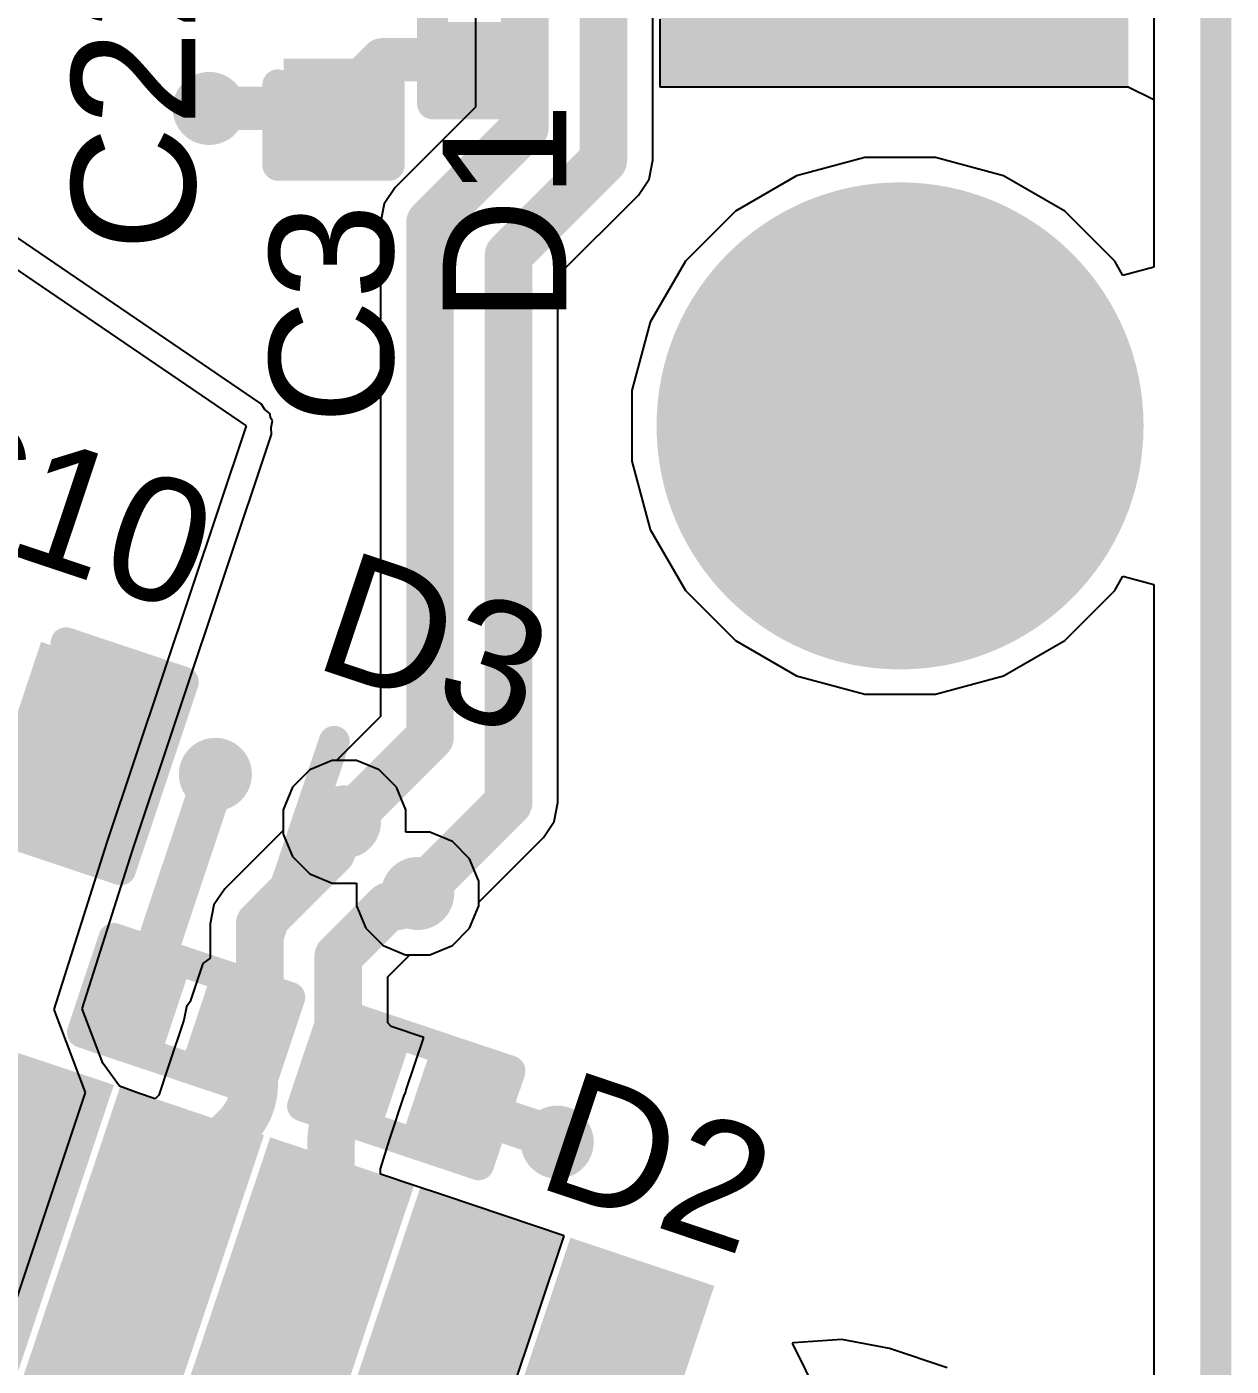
# Model space of a CAD drawing. Header units: millimetres. Extents: x -96 to 8, y -10 to 27.
# Drawn here: x -4.88 to 0.06, y 6.17 to 11.67 of the extents above; entities that cross this region are included whole.
import ezdxf

# ---------------------------------------------------------------- set-up
doc = ezdxf.new("R2010")
doc.units = ezdxf.units.MM
for name, color, linetype in [('BottomLayer', 5, 'Continuous'), ('BottomSolder', 6, 'Continuous'), ('Mechanical2', 216, 'Continuous'), ('PadHoleLayer', 156, 'Continuous'), ('TopLayer', 1, 'Continuous'), ('TopOverlay', 2, 'Continuous'), ('TopPaste', 8, 'Continuous'), ('TopSolder', 216, 'Continuous'), ('ViaHoleLayer', 16, 'Continuous')]:
    doc.layers.add(name, color=color, linetype=linetype)
doc.styles.add('Arial', font='', dxfattribs={"height": 0.2})
doc.styles.get('Arial').set_extended_font_data('Arial')

# ---------------------------------------------------------------- blocks, each defined once
blk = doc.blocks.new('B3U_1000P_9')
at = {"layer": 'TopLayer'}
for points in [[(-2.11, 0.86), (-1.29, 0.86), (-1.29, -0.86), (-2.11, -0.86)], [(1.29, 0.86), (2.11, 0.86), (2.11, -0.86), (1.29, -0.86)]]:
    blk.add_hatch(color=1, dxfattribs=at).paths.add_polyline_path(points)
at = {"layer": 'TopPaste'}
for points in [[(-2.11, 0.86), (-1.29, 0.86), (-1.29, -0.86), (-2.11, -0.86)], [(1.29, 0.86), (2.11, 0.86), (2.11, -0.86), (1.29, -0.86)]]:
    blk.add_hatch(color=8, dxfattribs=at).paths.add_polyline_path(points)
at = {"layer": 'TopSolder'}
for points in [[(-2.2116, 0.9616), (-1.1884, 0.9616), (-1.1884, -0.9616), (-2.2116, -0.9616)], [(1.1884, 0.9616), (2.2116, 0.9616), (2.2116, -0.9616), (1.1884, -0.9616)]]:
    blk.add_hatch(color=216, dxfattribs=at).paths.add_polyline_path(points)
at = {"layer": 'TopOverlay', "const_width": 0.127}
for points in [[(-1.5748, 1.016), (-1.5748, 1.2954)], [(1.5748, 1.2954), (-1.5748, 1.2954)], [(1.5748, 1.016), (1.5748, 1.2954)], [(-1.5748, -1.2954), (-1.5748, -1.016)], [(1.5748, -1.2954), (1.5748, -1.016)], [(1.5748, -1.2954), (-1.5748, -1.2954)]]:
    blk.add_lwpolyline(points, dxfattribs=at)
at = {"layer": 'TopOverlay'}
for points, const_width in [([(-1.6065, 1.2954, 1), (-1.5431, 1.2954, 1)], 0.0635), ([(-1.6065, 1.2954, 1), (-1.5431, 1.2954, 1)], 0.0635), ([(1.5431, 1.2954, 1), (1.6066, 1.2954, 1)], 0.0635), ([(1.5431, 1.2954, 1), (1.6066, 1.2954, 1)], 0.0635), ([(-1.6065, 1.016, 1), (-1.5431, 1.016, 1)], 0.0635), ([(1.5431, 1.016, 1), (1.6066, 1.016, 1)], 0.0635), ([(0.6411, 0, 1), (-0.6411, 0, 1)], 0.254), ([(-0.7046, 0, 1), (-0.5776, 0, 1)], 0.127), ([(0.5776, 0, 1), (0.7046, 0, 1)], 0.127), ([(-1.6065, -1.016, 1), (-1.5431, -1.016, 1)], 0.0635), ([(1.5431, -1.016, 1), (1.6066, -1.016, 1)], 0.0635), ([(-1.6065, -1.2954, 1), (-1.5431, -1.2954, 1)], 0.0635), ([(-1.6065, -1.2954, 1), (-1.5431, -1.2954, 1)], 0.0635), ([(1.5431, -1.2954, 1), (1.6066, -1.2954, 1)], 0.0635), ([(1.5431, -1.2954, 1), (1.6066, -1.2954, 1)], 0.0635)]:
    blk.add_lwpolyline(points, format="xyb", close=True, dxfattribs=dict(at, const_width=const_width))
blk = doc.blocks.new('10118194_0001LF__45')
at = {"layer": 'TopLayer'}
for points in [[(-1.51, 0.675), (-1.09, 0.675), (-1.09, -0.675), (-1.51, -0.675)], [(-0.86, 0.675), (-0.44, 0.675), (-0.44, -0.675), (-0.86, -0.675)], [(-0.21, 0.675), (0.21, 0.675), (0.21, -0.675), (-0.21, -0.675)], [(0.44, 0.675), (0.86, 0.675), (0.86, -0.675), (0.44, -0.675)], [(1.09, 0.675), (1.51, 0.675), (1.51, -0.675), (1.09, -0.675)]]:
    blk.add_hatch(color=1, dxfattribs=at).paths.add_polyline_path(points)
at = {"layer": 'TopPaste'}
for points in [[(-1.51, 0.675), (-1.09, 0.675), (-1.09, -0.675), (-1.51, -0.675)], [(-0.86, 0.675), (-0.44, 0.675), (-0.44, -0.675), (-0.86, -0.675)], [(-0.21, 0.675), (0.21, 0.675), (0.21, -0.675), (-0.21, -0.675)], [(0.44, 0.675), (0.86, 0.675), (0.86, -0.675), (0.44, -0.675)], [(1.09, 0.675), (1.51, 0.675), (1.51, -0.675), (1.09, -0.675)]]:
    blk.add_hatch(color=8, dxfattribs=at).paths.add_polyline_path(points)
at = {"layer": 'TopSolder'}
for points in [[(-1.6116, 0.7766), (-0.9884, 0.7766), (-0.9884, -0.7766), (-1.6116, -0.7766)], [(-0.9616, 0.7766), (-0.3384, 0.7766), (-0.3384, -0.7766), (-0.9616, -0.7766)], [(-0.3116, 0.7766), (0.3116, 0.7766), (0.3116, -0.7766), (-0.3116, -0.7766)], [(0.3384, 0.7766), (0.9616, 0.7766), (0.9616, -0.7766), (0.3384, -0.7766)], [(0.9884, 0.7766), (1.6116, 0.7766), (1.6116, -0.7766), (0.9884, -0.7766)]]:
    blk.add_hatch(color=216, dxfattribs=at).paths.add_polyline_path(points)
blk = doc.blocks.new('DSN0603_2_50')
at = {"layer": 'TopLayer'}
for points in [[(-0.3, 0.12), (-0.1, 0.12), (-0.1, -0.12), (-0.3, -0.12)], [(0.1, 0.12), (0.3, 0.12), (0.3, -0.12), (0.1, -0.12)]]:
    blk.add_hatch(color=1, dxfattribs=at).paths.add_polyline_path(points)
at = {"layer": 'TopPaste'}
for points in [[(-0.3, 0.12), (-0.1, 0.12), (-0.1, -0.12), (-0.3, -0.12)], [(0.1, 0.12), (0.3, 0.12), (0.3, -0.12), (0.1, -0.12)]]:
    blk.add_hatch(color=8, dxfattribs=at).paths.add_polyline_path(points)
at = {"layer": 'TopSolder'}
for points in [[(-0.355, 0.175), (-0.045, 0.175), (-0.045, -0.175), (-0.355, -0.175)], [(0.045, 0.175), (0.355, 0.175), (0.355, -0.175), (0.045, -0.175)]]:
    blk.add_hatch(color=216, dxfattribs=at).paths.add_polyline_path(points)
at = {"layer": 'TopOverlay', "const_width": 0.127}
for points in [[(-0.381, 0.2032), (0.381, 0.2032)], [(-0.381, -0.2032), (-0.381, 0.2032)], [(0.381, -0.2032), (0.381, 0.2032)], [(-0.381, -0.2032), (0.381, -0.2032)]]:
    blk.add_lwpolyline(points, dxfattribs=at)
at = {"layer": 'TopOverlay', "const_width": 0.0635}
for points in [[(-0.4128, 0.2032, 1), (-0.3493, 0.2032, 1)], [(-0.4128, 0.2032, 1), (-0.3493, 0.2032, 1)], [(0.3493, 0.2032, 1), (0.4128, 0.2032, 1)], [(0.3493, 0.2032, 1), (0.4128, 0.2032, 1)], [(-0.4128, -0.2032, 1), (-0.3493, -0.2032, 1)], [(-0.4128, -0.2032, 1), (-0.3493, -0.2032, 1)], [(0.3493, -0.2032, 1), (0.4128, -0.2032, 1)], [(0.3493, -0.2032, 1), (0.4128, -0.2032, 1)]]:
    blk.add_lwpolyline(points, format="xyb", close=True, dxfattribs=at)
blk = doc.blocks.new('DSN0603_2_51')
at = {"layer": 'TopLayer'}
for points in [[(-0.3, 0.12), (-0.1, 0.12), (-0.1, -0.12), (-0.3, -0.12)], [(0.1, 0.12), (0.3, 0.12), (0.3, -0.12), (0.1, -0.12)]]:
    blk.add_hatch(color=1, dxfattribs=at).paths.add_polyline_path(points)
at = {"layer": 'TopPaste'}
for points in [[(-0.3, 0.12), (-0.1, 0.12), (-0.1, -0.12), (-0.3, -0.12)], [(0.1, 0.12), (0.3, 0.12), (0.3, -0.12), (0.1, -0.12)]]:
    blk.add_hatch(color=8, dxfattribs=at).paths.add_polyline_path(points)
at = {"layer": 'TopSolder'}
for points in [[(-0.355, 0.175), (-0.045, 0.175), (-0.045, -0.175), (-0.355, -0.175)], [(0.045, 0.175), (0.355, 0.175), (0.355, -0.175), (0.045, -0.175)]]:
    blk.add_hatch(color=216, dxfattribs=at).paths.add_polyline_path(points)
at = {"layer": 'TopOverlay', "const_width": 0.127}
for points in [[(0.381, 0.2032), (-0.381, 0.2032)], [(-0.381, 0.2032), (-0.381, -0.2032)], [(0.381, 0.2032), (0.381, -0.2032)], [(0.381, -0.2032), (-0.381, -0.2032)]]:
    blk.add_lwpolyline(points, dxfattribs=at)
at = {"layer": 'TopOverlay', "const_width": 0.0635}
for points in [[(-0.4128, 0.2032, 1), (-0.3493, 0.2032, 1)], [(-0.4128, 0.2032, 1), (-0.3493, 0.2032, 1)], [(0.3493, 0.2032, 1), (0.4128, 0.2032, 1)], [(0.3493, 0.2032, 1), (0.4128, 0.2032, 1)], [(-0.4128, -0.2032, 1), (-0.3493, -0.2032, 1)], [(-0.4128, -0.2032, 1), (-0.3493, -0.2032, 1)], [(0.3493, -0.2032, 1), (0.4128, -0.2032, 1)], [(0.3493, -0.2032, 1), (0.4128, -0.2032, 1)]]:
    blk.add_lwpolyline(points, format="xyb", close=True, dxfattribs=at)
blk = doc.blocks.new('DSN0603_2_52')
at = {"layer": 'TopLayer'}
for points in [[(-0.3, 0.12), (-0.1, 0.12), (-0.1, -0.12), (-0.3, -0.12)], [(0.1, 0.12), (0.3, 0.12), (0.3, -0.12), (0.1, -0.12)]]:
    blk.add_hatch(color=1, dxfattribs=at).paths.add_polyline_path(points)
at = {"layer": 'TopPaste'}
for points in [[(-0.3, 0.12), (-0.1, 0.12), (-0.1, -0.12), (-0.3, -0.12)], [(0.1, 0.12), (0.3, 0.12), (0.3, -0.12), (0.1, -0.12)]]:
    blk.add_hatch(color=8, dxfattribs=at).paths.add_polyline_path(points)
at = {"layer": 'TopSolder'}
for points in [[(-0.355, 0.175), (-0.045, 0.175), (-0.045, -0.175), (-0.355, -0.175)], [(0.045, 0.175), (0.355, 0.175), (0.355, -0.175), (0.045, -0.175)]]:
    blk.add_hatch(color=216, dxfattribs=at).paths.add_polyline_path(points)
at = {"layer": 'TopOverlay', "const_width": 0.127}
for points in [[(-0.381, 0.2032), (0.381, 0.2032)], [(-0.381, 0.2032), (-0.381, -0.2032)], [(0.381, 0.2032), (0.381, -0.2032)], [(-0.381, -0.2032), (0.381, -0.2032)]]:
    blk.add_lwpolyline(points, dxfattribs=at)
at = {"layer": 'TopOverlay', "const_width": 0.0635}
for points in [[(-0.4128, 0.2032, 1), (-0.3493, 0.2032, 1)], [(-0.4128, 0.2032, 1), (-0.3493, 0.2032, 1)], [(0.3493, 0.2032, 1), (0.4128, 0.2032, 1)], [(0.3493, 0.2032, 1), (0.4128, 0.2032, 1)], [(-0.4128, -0.2032, 1), (-0.3493, -0.2032, 1)], [(-0.4128, -0.2032, 1), (-0.3493, -0.2032, 1)], [(0.3493, -0.2032, 1), (0.4128, -0.2032, 1)], [(0.3493, -0.2032, 1), (0.4128, -0.2032, 1)]]:
    blk.add_lwpolyline(points, format="xyb", close=True, dxfattribs=at)
blk = doc.blocks.new('C___0402_75')
at = {"layer": 'TopLayer'}
for points in [[(-0.6985, -0.3175), (-0.6985, 0.3175), (-0.2413, 0.3175), (-0.2413, -0.3175)], [(0.2413, -0.3175), (0.2413, 0.3175), (0.6985, 0.3175), (0.6985, -0.3175)]]:
    blk.add_hatch(color=1, dxfattribs=at).paths.add_polyline_path(points)
at = {"layer": 'TopPaste'}
for points in [[(-0.6985, -0.3175), (-0.6985, 0.3175), (-0.2413, 0.3175), (-0.2413, -0.3175)], [(0.2413, -0.3175), (0.2413, 0.3175), (0.6985, 0.3175), (0.6985, -0.3175)]]:
    blk.add_hatch(color=8, dxfattribs=at).paths.add_polyline_path(points)
at = {"layer": 'TopSolder'}
for points in [[(-0.7585, -0.3775), (-0.7585, 0.3775), (-0.1813, 0.3775), (-0.1813, -0.3775)], [(0.1813, -0.3775), (0.1813, 0.3775), (0.7585, 0.3775), (0.7585, -0.3775)]]:
    blk.add_hatch(color=216, dxfattribs=at).paths.add_polyline_path(points)
at = {"layer": 'TopOverlay', "const_width": 0.127}
for points in [[(-0.7874, 0.4064), (-0.7874, -0.4064)], [(-0.2794, 0.4064), (-0.7874, 0.4064)], [(0.7874, 0.4064), (0.2794, 0.4064)], [(0.7874, 0.4064), (0.7874, -0.4064)], [(-0.2794, -0.4064), (-0.7874, -0.4064)], [(0.7874, -0.4064), (0.2794, -0.4064)]]:
    blk.add_lwpolyline(points, dxfattribs=at)
at = {"layer": 'TopOverlay', "const_width": 0.0635}
for points in [[(-0.8191, 0.4064, 1), (-0.7556, 0.4064, 1)], [(-0.8191, 0.4064, 1), (-0.7556, 0.4064, 1)], [(-0.3111, 0.4064, 1), (-0.2477, 0.4064, 1)], [(0.2477, 0.4064, 1), (0.3111, 0.4064, 1)], [(0.7556, 0.4064, 1), (0.8191, 0.4064, 1)], [(0.7556, 0.4064, 1), (0.8191, 0.4064, 1)], [(-0.8191, -0.4064, 1), (-0.7556, -0.4064, 1)], [(-0.8191, -0.4064, 1), (-0.7556, -0.4064, 1)], [(-0.3111, -0.4064, 1), (-0.2477, -0.4064, 1)], [(0.2477, -0.4064, 1), (0.3111, -0.4064, 1)], [(0.7556, -0.4064, 1), (0.8191, -0.4064, 1)], [(0.7556, -0.4064, 1), (0.8191, -0.4064, 1)]]:
    blk.add_lwpolyline(points, format="xyb", close=True, dxfattribs=at)
blk = doc.blocks.new('CAP_0201_82')
at = {"layer": 'TopLayer'}
for points in [[(-0.45, 0.15), (-0.15, 0.15), (-0.15, -0.15), (-0.45, -0.15)], [(0.15, 0.15), (0.45, 0.15), (0.45, -0.15), (0.15, -0.15)]]:
    blk.add_hatch(color=1, dxfattribs=at).paths.add_polyline_path(points)
at = {"layer": 'TopPaste'}
for points in [[(-0.45, 0.15), (-0.15, 0.15), (-0.15, -0.15), (-0.45, -0.15)], [(0.15, 0.15), (0.45, 0.15), (0.45, -0.15), (0.15, -0.15)]]:
    blk.add_hatch(color=8, dxfattribs=at).paths.add_polyline_path(points)
at = {"layer": 'TopSolder'}
for points in [[(-0.505, 0.205), (-0.095, 0.205), (-0.095, -0.205), (-0.505, -0.205)], [(0.095, 0.205), (0.505, 0.205), (0.505, -0.205), (0.095, -0.205)]]:
    blk.add_hatch(color=216, dxfattribs=at).paths.add_polyline_path(points)
at = {"layer": 'TopOverlay', "const_width": 0.127}
for points in [[(-0.5334, 0.2286), (-0.5334, -0.2286)], [(-0.5334, 0.2286), (-0.2032, 0.2286)], [(0.2032, 0.2286), (0.5334, 0.2286)], [(0.5334, 0.2286), (0.5334, -0.2286)], [(-0.5334, -0.2286), (-0.2032, -0.2286)], [(0.2032, -0.2286), (0.5334, -0.2286)]]:
    blk.add_lwpolyline(points, dxfattribs=at)
at = {"layer": 'TopOverlay', "const_width": 0.0635}
for points in [[(-0.5651, 0.2286, 1), (-0.5016, 0.2286, 1)], [(-0.5651, 0.2286, 1), (-0.5016, 0.2286, 1)], [(-0.2349, 0.2286, 1), (-0.1714, 0.2286, 1)], [(0.1714, 0.2286, 1), (0.2349, 0.2286, 1)], [(0.5016, 0.2286, 1), (0.5651, 0.2286, 1)], [(0.5016, 0.2286, 1), (0.5651, 0.2286, 1)], [(-0.5651, -0.2286, 1), (-0.5016, -0.2286, 1)], [(-0.5651, -0.2286, 1), (-0.5016, -0.2286, 1)], [(-0.2349, -0.2286, 1), (-0.1714, -0.2286, 1)], [(0.1714, -0.2286, 1), (0.2349, -0.2286, 1)], [(0.5016, -0.2286, 1), (0.5651, -0.2286, 1)], [(0.5016, -0.2286, 1), (0.5651, -0.2286, 1)]]:
    blk.add_lwpolyline(points, format="xyb", close=True, dxfattribs=at)

msp = doc.modelspace()

# ---------------------------------------------------------------- hatches: boundary and pattern name
at = {"layer": 'BottomLayer'}
h = msp.add_hatch(color=5, dxfattribs=at)
edge = h.paths.add_edge_path()
edge.add_arc((-4.1335, 11.339), 0.15, 0, 360)
h = msp.add_hatch(color=5, dxfattribs=at)
edge = h.paths.add_edge_path()
edge.add_arc((-4.1082, 8.6046), 0.15, 0, 360)
h = msp.add_hatch(color=5, dxfattribs=at)
edge = h.paths.add_edge_path()
edge.add_arc((-3.5781, 8.4093), 0.15, 0, 360)
h = msp.add_hatch(color=5, dxfattribs=at)
edge = h.paths.add_edge_path()
edge.add_arc((-3.2773, 8.1155), 0.15, 0, 360)
h = msp.add_hatch(color=5, dxfattribs=at)
edge = h.paths.add_edge_path()
edge.add_arc((-2.7045, 7.0944), 0.15, 0, 360)
at = {"layer": 'BottomSolder'}
h = msp.add_hatch(color=6, dxfattribs=at)
edge = h.paths.add_edge_path()
edge.add_arc((-1.2964, 10.0356), 0.1016, 0, 360)
at = {"layer": 'PadHoleLayer'}
h = msp.add_hatch(color=156, dxfattribs=at)
edge = h.paths.add_edge_path()
edge.add_arc((-1.2964, 10.0356), 1, 0, 360)
at = {"layer": 'TopLayer'}
h = msp.add_hatch(color=1, dxfattribs=at)
edge = h.paths.add_edge_path()
edge.add_arc((-4.1335, 11.339), 0.15, 0, 360)
h = msp.add_hatch(color=1, dxfattribs=at)
edge = h.paths.add_edge_path()
edge.add_arc((-4.1082, 8.6046), 0.15, 0, 360)
h = msp.add_hatch(color=1, dxfattribs=at)
edge = h.paths.add_edge_path()
edge.add_arc((-3.5781, 8.4093), 0.15, 0, 360)
h = msp.add_hatch(color=1, dxfattribs=at)
edge = h.paths.add_edge_path()
edge.add_arc((-3.2773, 8.1155), 0.15, 0, 360)
msp.add_hatch(color=1, dxfattribs=at).paths.add_polyline_path([(-5.5745, 6.1496), (-5.0819, 5.9847), (-4.6423, 7.2985), (-5.135, 7.4634)])
h = msp.add_hatch(color=1, dxfattribs=at)
edge = h.paths.add_edge_path()
edge.add_arc((-2.7045, 7.0944), 0.15, 0, 360)
at = {"layer": 'TopSolder'}
h = msp.add_hatch(color=216, dxfattribs=at)
edge = h.paths.add_edge_path()
edge.add_arc((-1.2964, 10.0356), 0.1016, 0, 360)
at = {"layer": 'ViaHoleLayer'}
h = msp.add_hatch(color=16, dxfattribs=at)
edge = h.paths.add_edge_path()
edge.add_arc((-4.1335, 11.339), 0.075, 0, 360)
h = msp.add_hatch(color=16, dxfattribs=at)
edge = h.paths.add_edge_path()
edge.add_arc((-4.1082, 8.6046), 0.075, 0, 360)
h = msp.add_hatch(color=16, dxfattribs=at)
edge = h.paths.add_edge_path()
edge.add_arc((-3.5781, 8.4093), 0.075, 0, 360)
h = msp.add_hatch(color=16, dxfattribs=at)
edge = h.paths.add_edge_path()
edge.add_arc((-3.2773, 8.1155), 0.075, 0, 360)
h = msp.add_hatch(color=16, dxfattribs=at)
edge = h.paths.add_edge_path()
edge.add_arc((-2.7045, 7.0944), 0.075, 0, 360)

# ---------------------------------------------------------------- linework, layer by layer
at = {"layer": 'BottomLayer'}
for p, q in [((-0.254, 23.749), (-0.254, 10.6873)), ((-2.3114, 11.1265), (-2.3114, 18.1292)), ((-3.0402, 17.4692), (-3.0402, 11.3442)), ((-3.0402, 11.3442), (-3.3704, 11.0139)), ((-2.3269, 11.0487), (-2.3114, 11.1265)), ((-1.4414, 11.1372), (-1.7216, 11.0621)), ((-1.1513, 11.1372), (-1.4414, 11.1372)), ((-0.8712, 11.0621), (-1.1513, 11.1372)), ((-1.7216, 11.0621), (-1.9728, 10.9171)), ((-0.62, 10.9171), (-0.8712, 11.0621)), ((-3.3704, 11.0139), (-3.4145, 10.948)), ((-2.3709, 10.9828), (-2.3269, 11.0487)), ((-3.4145, 10.948), (-3.43, 10.8702)), ((-2.7012, 10.6525), (-2.3709, 10.9828)), ((-1.9728, 10.9171), (-2.1779, 10.712)), ((-0.4149, 10.712), (-0.62, 10.9171)), ((-3.43, 10.8702), (-3.43, 8.8419)), ((-2.1779, 10.712), (-2.3229, 10.4608)), ((-0.381, 10.6533), (-0.4149, 10.712)), ((-0.254, 10.6873), (-0.381, 10.6533)), ((-2.7012, 8.4884), (-2.7012, 10.6525)), ((-2.3229, 10.4608), (-2.398, 10.1806)), ((-2.398, 10.1806), (-2.398, 9.8905)), ((-2.398, 9.8905), (-2.3229, 9.6104)), ((-2.3229, 9.6104), (-2.1779, 9.3592)), ((-0.4149, 9.3592), (-0.381, 9.4179)), ((-0.381, 9.4179), (-0.254, 9.3838)), ((-2.1779, 9.3592), (-1.9728, 9.1541)), ((-0.62, 9.1541), (-0.4149, 9.3592)), ((-0.254, 9.3838), (-0.254, 0.4388)), ((-1.9728, 9.1541), (-1.7216, 9.009)), ((-0.8712, 9.009), (-0.62, 9.1541)), ((-1.7216, 9.009), (-1.4414, 8.934)), ((-1.1513, 8.934), (-0.8712, 9.009)), ((-1.4414, 8.934), (-1.1513, 8.934)), ((-3.43, 8.8419), (-3.6109, 8.6609)), ((-3.6282, 8.6609), (-3.7206, 8.6226)), ((-3.6109, 8.6609), (-3.6282, 8.6609)), ((-3.7206, 8.6226), (-3.7914, 8.5518)), ((-3.7914, 8.5518), (-3.8297, 8.4594)), ((-2.7167, 8.4106), (-2.7012, 8.4884)), ((-3.8297, 8.4594), (-3.8297, 8.3593)), ((-2.7607, 8.3447), (-2.7167, 8.4106)), ((-3.8297, 8.3593), (-3.7914, 8.2668)), ((-3.0257, 8.0797), (-2.7607, 8.3447)), ((-3.7914, 8.2668), (-3.7206, 8.196)), ((-3.7206, 8.196), (-3.6282, 8.1577)), ((-3.6282, 8.1577), (-3.5289, 8.1577)), ((-3.5289, 8.1577), (-3.5289, 8.0654)), ((-3.5289, 8.0654), (-3.4906, 7.973)), ((-3.064, 7.973), (-3.0257, 8.0654)), ((-3.0257, 8.0654), (-3.0257, 8.0797)), ((-3.4906, 7.973), (-3.4198, 7.9022)), ((-3.1347, 7.9022), (-3.064, 7.973)), ((-3.4198, 7.9022), (-3.3273, 7.8639)), ((-3.2272, 7.8639), (-3.1347, 7.9022)), ((-3.3273, 7.8639), (-3.2272, 7.8639)), ((-1.7334, 6.2706), (-1.7394, 6.2686)), ((-1.5353, 6.2845), (-1.7334, 6.2706)), ((-1.3404, 6.2466), (-1.5353, 6.2845)), ((-1.7394, 6.2686), (-1.4174, 5.6227)), ((-1.1033, 6.1673), (-1.3404, 6.2466))]:
    msp.add_line(p, q, dxfattribs=at)
at = {"layer": 'BottomLayer', "const_width": 0.1954}
for points in [[(-2.5146, 11.1265), (-2.5146, 19.3891)], [(-2.837, 11.26), (-2.837, 19.2556)], [(-3.2268, 10.8702), (-2.837, 11.26)], [(-2.9044, 10.7367), (-2.5146, 11.1265)], [(-3.2268, 8.7577), (-3.2268, 10.8702)], [(-2.9044, 8.4884), (-2.9044, 10.7367)], [(-3.5752, 8.4093), (-3.2268, 8.7577)], [(-3.2773, 8.1155), (-2.9044, 8.4884)], [(-3.5781, 8.4093), (-3.5752, 8.4093)]]:
    msp.add_lwpolyline(points, dxfattribs=at)
at = {"layer": 'BottomLayer', "const_width": 0.0977}
for points in [[(-2.8858, 11.26, 1), (-2.7881, 11.26, 1)], [(-2.8858, 11.26, 1), (-2.7881, 11.26, 1)], [(-2.5634, 11.1265, 1), (-2.4658, 11.1265, 1)], [(-2.5634, 11.1265, 1), (-2.4658, 11.1265, 1)], [(-3.2756, 10.8702, 1), (-3.1779, 10.8702, 1)], [(-3.2756, 10.8702, 1), (-3.1779, 10.8702, 1)], [(-2.9532, 10.7367, 1), (-2.8555, 10.7367, 1)], [(-2.9532, 10.7367, 1), (-2.8555, 10.7367, 1)], [(-3.2756, 8.7577, 1), (-3.1779, 8.7577, 1)], [(-3.2756, 8.7577, 1), (-3.1779, 8.7577, 1)], [(-2.9532, 8.4884, 1), (-2.8555, 8.4884, 1)], [(-2.9532, 8.4884, 1), (-2.8555, 8.4884, 1)], [(-3.627, 8.4093, 1), (-3.5293, 8.4093, 1)], [(-3.624, 8.4093, 1), (-3.5263, 8.4093, 1)], [(-3.624, 8.4093, 1), (-3.5263, 8.4093, 1)], [(-3.3261, 8.1155, 1), (-3.2284, 8.1155, 1)]]:
    msp.add_lwpolyline(points, format="xyb", close=True, dxfattribs=at)
at = {"layer": 'Mechanical2', "const_width": 0.127}
msp.add_lwpolyline([(0, 0), (0, 24)], dxfattribs=at)
at = {"layer": 'TopLayer'}
for p, q in [((-7.8948, 12.7), (-3.9819, 10.0356)), ((-2.2826, 11.7059), (-2.2826, 11.4274)), ((-3.92, 10.1265), (-5.9484, 11.5077)), ((-2.2826, 11.4274), (-0.3594, 11.4274)), ((-0.3594, 11.4274), (-0.254, 11.3753)), ((-0.254, 11.3753), (-0.254, 10.6873)), ((-1.4414, 11.1372), (-1.7216, 11.0621)), ((-1.1513, 11.1372), (-1.4414, 11.1372)), ((-0.8712, 11.0621), (-1.1513, 11.1372)), ((-1.7216, 11.0621), (-1.9728, 10.9171)), ((-0.62, 10.9171), (-0.8712, 11.0621)), ((-1.9728, 10.9171), (-2.1779, 10.712)), ((-0.4149, 10.712), (-0.62, 10.9171)), ((-2.1779, 10.712), (-2.3229, 10.4608)), ((-0.381, 10.6533), (-0.4149, 10.712)), ((-0.254, 10.6873), (-0.381, 10.6533)), ((-2.3229, 10.4608), (-2.398, 10.1806)), ((-2.398, 10.1806), (-2.398, 9.8905)), ((-3.9047, 10.103), (-3.92, 10.1265)), ((-3.8835, 10.0847), (-3.9047, 10.103)), ((-3.8824, 10.0691), (-3.8835, 10.0847)), ((-3.8739, 10.0561), (-3.8824, 10.0691)), ((-3.9819, 10.0356), (-4.5537, 8.3256)), ((-3.8796, 10.0286), (-3.8739, 10.0561)), ((-3.8776, 10.0007), (-3.8796, 10.0286)), ((-4.4491, 8.2916), (-3.8776, 10.0007)), ((-2.398, 9.8905), (-2.3229, 9.6104)), ((-2.3229, 9.6104), (-2.1779, 9.3592)), ((-0.4149, 9.3592), (-0.381, 9.4179)), ((-0.381, 9.4179), (-0.254, 9.3838)), ((-2.1779, 9.3592), (-1.9728, 9.1541)), ((-0.62, 9.1541), (-0.4149, 9.3592)), ((-0.254, 9.3838), (-0.254, 0.4388)), ((-1.9728, 9.1541), (-1.7216, 9.009)), ((-0.8712, 9.009), (-0.62, 9.1541)), ((-1.7216, 9.009), (-1.4414, 8.934)), ((-1.1513, 8.934), (-0.8712, 9.009)), ((-1.4414, 8.934), (-1.1513, 8.934)), ((-3.6282, 8.6609), (-3.7206, 8.6226)), ((-3.5281, 8.6609), (-3.6282, 8.6609)), ((-3.4356, 8.6226), (-3.5281, 8.6609)), ((-3.7206, 8.6226), (-3.7914, 8.5518)), ((-3.3648, 8.5518), (-3.4356, 8.6226)), ((-3.7914, 8.5518), (-3.8297, 8.4594)), ((-3.3265, 8.4594), (-3.3648, 8.5518)), ((-3.8297, 8.4594), (-3.8297, 8.3742)), ((-3.3265, 8.3671), (-3.3265, 8.4594)), ((-3.8297, 8.3742), (-4.0698, 8.1341)), ((-3.2272, 8.3671), (-3.3265, 8.3671)), ((-3.1347, 8.3288), (-3.2272, 8.3671)), ((-4.5537, 8.3256), (-4.7709, 7.6391)), ((-3.064, 8.258), (-3.1347, 8.3288)), ((-4.6546, 7.6423), (-4.4491, 8.2916)), ((-3.0257, 8.1655), (-3.064, 8.258)), ((-3.0257, 8.0654), (-3.0257, 8.1655)), ((-4.0698, 8.1341), (-4.1139, 8.0682)), ((-4.1139, 8.0682), (-4.1293, 7.9904)), ((-3.064, 7.973), (-3.0257, 8.0654)), ((-4.1293, 7.9904), (-4.1293, 7.8493)), ((-3.1347, 7.9022), (-3.064, 7.973)), ((-3.2272, 7.8639), (-3.1347, 7.9022)), ((-4.1596, 7.8276), (-4.2115, 7.6724)), ((-4.1293, 7.8493), (-4.1596, 7.8276)), ((-4.1596, 7.8276), (-4.1596, 7.8276)), ((-3.4006, 7.7727), (-3.3094, 7.8639)), ((-3.3094, 7.8639), (-3.2272, 7.8639)), ((-3.4006, 7.5841), (-3.4006, 7.7727)), ((-4.2264, 7.6501), (-4.2374, 7.595)), ((-4.2115, 7.6724), (-4.2264, 7.6501)), ((-4.7709, 7.6391), (-4.6423, 7.2985)), ((-4.57, 7.4183), (-4.6546, 7.6423)), ((-4.2374, 7.595), (-4.3002, 7.4073)), ((-3.3858, 7.5693), (-3.4006, 7.5841)), ((-3.2523, 7.5247), (-3.3858, 7.5693)), ((-3.3244, 7.3093), (-3.2523, 7.5247)), ((-4.5017, 7.3237), (-4.57, 7.4183)), ((-4.3002, 7.4073), (-4.3401, 7.2867)), ((-4.3002, 7.4073), (-4.3002, 7.4073)), ((-4.4234, 7.2951), (-4.5017, 7.3237)), ((-4.6423, 7.2985), (-5.0819, 5.9847)), ((-4.3557, 7.2725), (-4.4234, 7.2951)), ((-4.3401, 7.2867), (-4.3557, 7.2725)), ((-3.393, 7.1044), (-3.3309, 7.29)), ((-3.3309, 7.29), (-3.3288, 7.2945)), ((-3.3288, 7.2945), (-3.328, 7.2979)), ((-3.328, 7.2979), (-3.3261, 7.3007)), ((-3.3261, 7.3007), (-3.3244, 7.3093)), ((-3.4301, 6.9841), (-3.393, 7.1044)), ((-3.393, 7.1044), (-3.393, 7.1044)), ((-3.4301, 6.9628), (-3.4301, 6.9841)), ((-3.2921, 6.9166), (-3.4301, 6.9628)), ((-3.1716, 6.8763), (-3.2921, 6.9166)), ((-2.6757, 6.7103), (-3.1716, 6.8763)), ((-3.1685, 5.2374), (-2.6757, 6.7103)), ((-1.7334, 6.2706), (-1.7394, 6.2686)), ((-1.5353, 6.2845), (-1.7334, 6.2706)), ((-1.3404, 6.2466), (-1.5353, 6.2845)), ((-1.7394, 6.2686), (-1.4174, 5.6227)), ((-1.1033, 6.1673), (-1.3404, 6.2466))]:
    msp.add_line(p, q, dxfattribs=at)
for points, const_width in [([(-3.623, 11.339), (-3.423, 11.539)], 0.1778), ([(-3.423, 11.539), (-3.013, 11.539)], 0.1778), ([(-4.1335, 11.339), (-3.623, 11.339)], 0.1778), ([(-4.4076, 7.7097), (-4.1082, 8.6046)], 0.1778), ([(-3.6304, 8.3287), (-3.5781, 8.381)], 0.1954), ([(-3.5781, 8.381), (-3.5781, 8.4093)], 0.1954), ([(-3.6304, 8.2861), (-3.6304, 8.3287)], 0.1954), ([(-3.9261, 7.9904), (-3.6304, 8.2861)], 0.1954), ([(-3.3579, 8.0632), (-3.3056, 8.1155)], 0.1954), ([(-3.3056, 8.1155), (-3.2773, 8.1155)], 0.1954), ([(-3.6037, 7.8569), (-3.3975, 8.0632)], 0.1954), ([(-3.3975, 8.0632), (-3.3579, 8.0632)], 0.1954), ([(-3.9261, 7.6849), (-3.9261, 7.9904)], 0.1954), ([(-3.6037, 7.4999), (-3.6037, 7.8569)], 0.1954), ([(-4.418, 7.6804), (-4.4076, 7.7097)], 0.1778), ([(-4.0387, 7.5723), (-3.9261, 7.6849)], 0.1954), ([(-4.0387, 7.5534), (-4.0387, 7.5723)], 0.1954), ([(-4.0164, 7.4996), (-3.9937, 7.4769)], 0.1954), ([(-3.6037, 7.4999), (-3.5138, 7.41)], 0.1954), ([(-3.5138, 7.3785), (-3.5138, 7.41)], 0.1954), ([(-3.9488, 7.3306), (-3.9488, 7.3684)], 0.1954), ([(-3.5307, 7.3464), (-3.5231, 7.3581)], 0.1954), ([(-3.5231, 7.3581), (-3.5138, 7.3785)], 0.1954), ([(-3.1345, 7.2516), (-3.124, 7.248)], 0.1778), ([(-3.124, 7.248), (-2.7125, 7.1104)], 0.1778), ([(-4.279, 6.8991), (-4.0204, 7.1576)], 0.1954), ([(-3.6333, 7.0899), (-3.6333, 7.0899)], 0.1954), ([(-3.6333, 7.0899), (-3.6333, 6.8206)], 0.1954), ([(-3.834, 6.279), (-3.6333, 6.8206)], 0.1954)]:
    msp.add_lwpolyline(points, dxfattribs=dict(at, const_width=const_width))
for points, const_width in [([(-3.4675, 11.539, 1), (-3.3786, 11.539, 1)], 0.0889), ([(-3.4675, 11.539, 1), (-3.3786, 11.539, 1)], 0.0889), ([(-3.0574, 11.539, 1), (-2.9685, 11.539, 1)], 0.0889), ([(-4.178, 11.339, 1), (-4.0891, 11.339, 1)], 0.0889), ([(-3.6675, 11.339, 1), (-3.5786, 11.339, 1)], 0.0889), ([(-3.6675, 11.339, 1), (-3.5786, 11.339, 1)], 0.0889), ([(-4.1526, 8.6046, 1), (-4.0637, 8.6046, 1)], 0.0889), ([(-3.627, 8.4093, 1), (-3.5293, 8.4093, 1)], 0.0977), ([(-3.627, 8.381, 1), (-3.5293, 8.381, 1)], 0.0977), ([(-3.627, 8.381, 1), (-3.5293, 8.381, 1)], 0.0977), ([(-3.6793, 8.3287, 1), (-3.5816, 8.3287, 1)], 0.0977), ([(-3.6793, 8.3287, 1), (-3.5816, 8.3287, 1)], 0.0977), ([(-3.6793, 8.2861, 1), (-3.5816, 8.2861, 1)], 0.0977), ([(-3.6793, 8.2861, 1), (-3.5816, 8.2861, 1)], 0.0977), ([(-3.3544, 8.1155, 1), (-3.2567, 8.1155, 1)], 0.0977), ([(-3.3544, 8.1155, 1), (-3.2567, 8.1155, 1)], 0.0977), ([(-3.3261, 8.1155, 1), (-3.2284, 8.1155, 1)], 0.0977), ([(-3.4463, 8.0632, 1), (-3.3486, 8.0632, 1)], 0.0977), ([(-3.4463, 8.0632, 1), (-3.3486, 8.0632, 1)], 0.0977), ([(-3.4067, 8.0632, 1), (-3.309, 8.0632, 1)], 0.0977), ([(-3.4067, 8.0632, 1), (-3.309, 8.0632, 1)], 0.0977), ([(-3.975, 7.9904, 1), (-3.8773, 7.9904, 1)], 0.0977), ([(-3.975, 7.9904, 1), (-3.8773, 7.9904, 1)], 0.0977), ([(-3.6526, 7.8569, 1), (-3.5549, 7.8569, 1)], 0.0977), ([(-3.6526, 7.8569, 1), (-3.5549, 7.8569, 1)], 0.0977), ([(-4.4625, 7.6804, 1), (-4.3736, 7.6804, 1)], 0.0889), ([(-4.452, 7.7097, 1), (-4.3631, 7.7097, 1)], 0.0889), ([(-4.452, 7.7097, 1), (-4.3631, 7.7097, 1)], 0.0889), ([(-3.975, 7.6849, 1), (-3.8773, 7.6849, 1)], 0.0977), ([(-3.975, 7.6849, 1), (-3.8773, 7.6849, 1)], 0.0977), ([(-4.0875, 7.5723, 1), (-3.9898, 7.5723, 1)], 0.0977), ([(-4.0875, 7.5723, 1), (-3.9898, 7.5723, 1)], 0.0977), ([(-4.0875, 7.5534, 1), (-3.9898, 7.5534, 1)], 0.0977), ([(-4.0875, 7.5534, 1), (-3.9898, 7.5534, 1)], 0.0977), ([(-4.0653, 7.4996, 1), (-3.9676, 7.4996, 1)], 0.0977), ([(-4.0653, 7.4996, 1), (-3.9676, 7.4996, 1)], 0.0977), ([(-3.6526, 7.4999, 1), (-3.5549, 7.4999, 1)], 0.0977), ([(-3.6526, 7.4999, 1), (-3.5549, 7.4999, 1)], 0.0977), ([(-4.0426, 7.4769, 1), (-3.9449, 7.4769, 1)], 0.0977), ([(-4.0426, 7.4769, 1), (-3.9449, 7.4769, 1)], 0.0977), ([(-3.5627, 7.41, 1), (-3.465, 7.41, 1)], 0.0977), ([(-3.5627, 7.41, 1), (-3.465, 7.41, 1)], 0.0977), ([(-3.9976, 7.3684, 1), (-3.8999, 7.3684, 1)], 0.0977), ([(-3.9976, 7.3684, 1), (-3.8999, 7.3684, 1)], 0.0977), ([(-3.9976, 7.3306, 1), (-3.8999, 7.3306, 1)], 0.0977), ([(-3.9976, 7.3306, 1), (-3.8999, 7.3306, 1)], 0.0977), ([(-3.5796, 7.3464, 1), (-3.4819, 7.3464, 1)], 0.0977), ([(-3.5796, 7.3464, 1), (-3.4819, 7.3464, 1)], 0.0977), ([(-3.572, 7.3581, 1), (-3.4743, 7.3581, 1)], 0.0977), ([(-3.572, 7.3581, 1), (-3.4743, 7.3581, 1)], 0.0977), ([(-3.5627, 7.3785, 1), (-3.465, 7.3785, 1)], 0.0977), ([(-3.5627, 7.3785, 1), (-3.465, 7.3785, 1)], 0.0977), ([(-3.5943, 7.3266, 1), (-3.4966, 7.3266, 1)], 0.0977), ([(-3.5943, 7.3266, 1), (-3.4966, 7.3266, 1)], 0.0977), ([(-3.179, 7.2516, 1), (-3.0901, 7.2516, 1)], 0.0889), ([(-3.1684, 7.248, 1), (-3.0795, 7.248, 1)], 0.0889), ([(-3.1684, 7.248, 1), (-3.0795, 7.248, 1)], 0.0889), ([(-4.0693, 7.1576, 1), (-3.9716, 7.1576, 1)], 0.0977), ([(-4.0693, 7.1576, 1), (-3.9716, 7.1576, 1)], 0.0977), ([(-3.6822, 7.0899, 1), (-3.5845, 7.0899, 1)], 0.0977), ([(-3.6822, 7.0899, 1), (-3.5845, 7.0899, 1)], 0.0977), ([(-3.6822, 7.0899, 1), (-3.5845, 7.0899, 1)], 0.0977), ([(-3.6822, 7.0899, 1), (-3.5845, 7.0899, 1)], 0.0977), ([(-2.7569, 7.1104, 1), (-2.668, 7.1104, 1)], 0.0889), ([(-4.3278, 6.8991, 1), (-4.2302, 6.8991, 1)], 0.0977), ([(-4.3278, 6.8991, 1), (-4.2302, 6.8991, 1)], 0.0977), ([(-3.6822, 6.8206, 1), (-3.5845, 6.8206, 1)], 0.0977), ([(-3.6822, 6.8206, 1), (-3.5845, 6.8206, 1)], 0.0977), ([(-4.4993, 6.4852, 1), (-4.4016, 6.4852, 1)], 0.0977), ([(-3.8828, 6.279, 1), (-3.7852, 6.279, 1)], 0.0977)]:
    msp.add_lwpolyline(points, format="xyb", close=True, dxfattribs=dict(at, const_width=const_width))
at = {"layer": 'TopLayer', "const_width": 0.1954}
for points in [[(-4.0164, 7.4996, -0.198643), (-4.0387, 7.5534)], [(-3.9937, 7.4769, -0.198912), (-3.9488, 7.3684)], [(-3.9488, 7.3306, -0.198912), (-4.0204, 7.1576)], [(-3.5307, 7.3464, -0.031633), (-3.5455, 7.3266)], [(-3.6333, 7.0899, -0.179583), (-3.5455, 7.3266)], [(-4.4504, 6.4852, -0.198912), (-4.279, 6.8991)]]:
    msp.add_lwpolyline(points, format="xyb", dxfattribs=at)
at = {"layer": 'TopOverlay', "const_width": 0.127}
msp.add_lwpolyline([(-3.9509, 7.759), (-3.62, 8.74)], dxfattribs=at)
at = {"layer": 'TopOverlay', "const_width": 0.0635}
for points in [[(-3.6517, 8.74, 1), (-3.5882, 8.74, 1)], [(-3.9827, 7.759, 1), (-3.9192, 7.759, 1)]]:
    msp.add_lwpolyline(points, format="xyb", close=True, dxfattribs=at)

# ---------------------------------------------------------------- block references
for name, p, rotation in [('B3U_1000P_9', (-1.321, 13.639), 270), ('CAP_0201_82', (-3.623, 11.639), 90), ('DSN0603_2_52', (-3.013, 11.739), 90), ('C___0402_75', (-5.1154, 8.8483), 161.5), ('10118194_0001LF__45', (-3.834, 6.279), 341.5), ('DSN0603_2_50', (-4.2284, 7.6169), 341.5), ('DSN0603_2_51', (-3.3242, 7.315), 161.5)]:
    msp.add_blockref(name, p, dxfattribs=dict(rotation=rotation))

# ---------------------------------------------------------------- texts
at = {"layer": 'TopOverlay', "style": 'Arial'}
for s, rotation, p in [('C22', 90, (-4.1911, 10.7529)), ('D1', 90, (-2.6671, 10.4564)), ('C3', 90, (-3.3783, 10.0416)), ('C10', 341.5, (-5.4655, 9.6792)), ('D3', 341.5, (-3.7149, 9.0485)), ('D2', 341.5, (-2.8005, 6.9149))]:
    msp.add_text(s, height=0.508, rotation=rotation, dxfattribs=at).set_placement(p)

doc.saveas('drawing.dxf')
